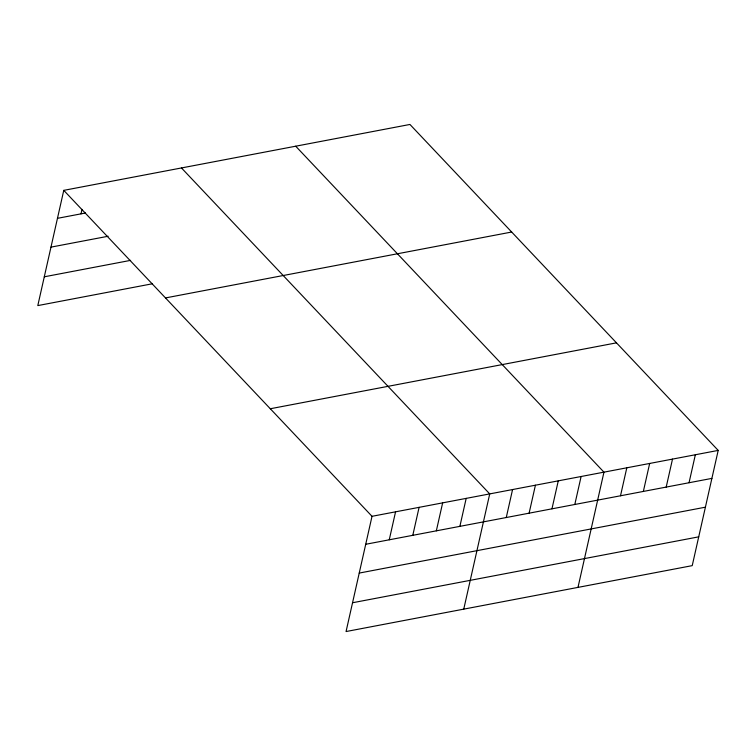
<?xml version="1.0" encoding="UTF-8"?>
<svg xmlns="http://www.w3.org/2000/svg" width="756" height="756" viewBox="0 0 756 756"><rect width="100%" height="100%" fill="white"/><g stroke="black" fill="none" stroke-linecap="round" stroke-linejoin="round"><path stroke-width="1.13" d="M63.769 190.361L372.018 516.31L346.059 631.543L692.231 565.639L718.2 450.406L409.941 124.456L63.769 190.361L37.8 305.594L152.136 283.821M81.005 213.853L82.017 209.384M389.255 539.803L395.558 511.831M412.795 535.324L419.098 507.352M436.335 530.844L442.647 502.863M459.875 526.365L466.187 498.384M463.759 609.128L489.727 493.904L181.468 167.955M506.265 517.529L512.568 489.557M529.115 513.182L535.418 485.21M551.965 508.835L558.268 480.854M574.806 504.479L581.118 476.507M577.99 587.384L603.959 472.16L295.709 146.21M620.506 495.785L626.809 467.803M643.356 491.428L649.659 463.456M666.197 487.081L672.509 459.109M689.047 482.734L695.35 454.762M57.465 218.333L85.485 213.003M50.973 247.127L108.146 236.25M44.292 276.8L130.599 260.366M165.488 297.93L511.67 232.026M270.298 408.75L616.48 342.846M372.018 516.31L718.2 450.406M365.715 544.282L711.897 478.387M359.232 573.076L705.405 507.182M352.542 602.749L698.724 536.845"/></g></svg>
